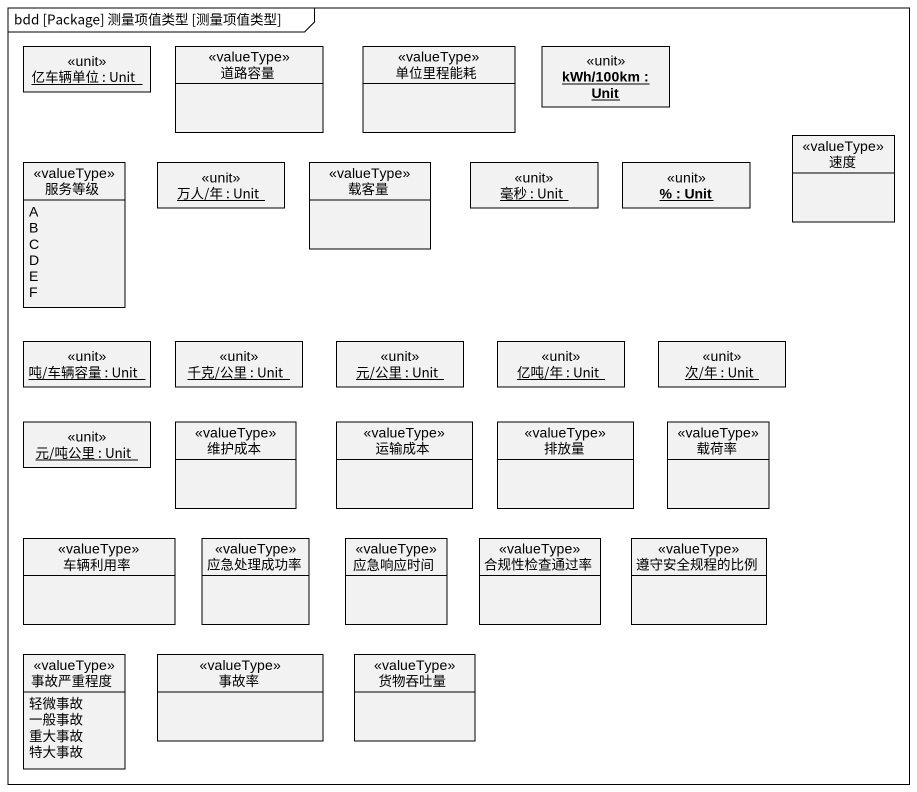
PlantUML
@startuml
mainframe bdd [Package] 测量项值类型 [测量项值类型]
hide circle
hide empty members
object "亿车辆单位 : Unit" as 亿车辆单位 <<unit>>
class 道路容量 <<valueType>>
class 单位里程能耗 <<valueType>>
object "kWh/100km : Unit" as kWh_100km <<unit>>
enum 服务等级 <<valueType>> {
  A
  B
  C
  D
  E
  F
}
object "万人/年 : Unit" as 万人_年 <<unit>>
class 载客量 <<valueType>>
object "毫秒 : Unit" as 毫秒 <<unit>>
object "% : Unit" as object1 <<unit>>
class 速度 <<valueType>>
object "吨/车辆容量 : Unit" as 吨_车辆容量 <<unit>>
object "千克/公里 : Unit" as 千克_公里 <<unit>>
object "元/公里 : Unit" as 元_公里 <<unit>>
object "亿吨/年 : Unit" as 亿吨_年 <<unit>>
object "次/年 : Unit" as 次_年 <<unit>>
object "元/吨公里 : Unit" as 元_吨公里 <<unit>>
class 维护成本 <<valueType>>
class 运输成本 <<valueType>>
class 排放量 <<valueType>>
class 载荷率 <<valueType>>
class 车辆利用率 <<valueType>>
class 应急处理成功率 <<valueType>>
class 应急响应时间 <<valueType>>
class 合规性检查通过率 <<valueType>>
class 遵守安全规程的比例 <<valueType>>
enum 事故严重程度 <<valueType>> {
  轻微事故
  一般事故
  重大事故
  特大事故
}
class 事故率 <<valueType>>
class 货物吞吐量 <<valueType>>
@enduml
